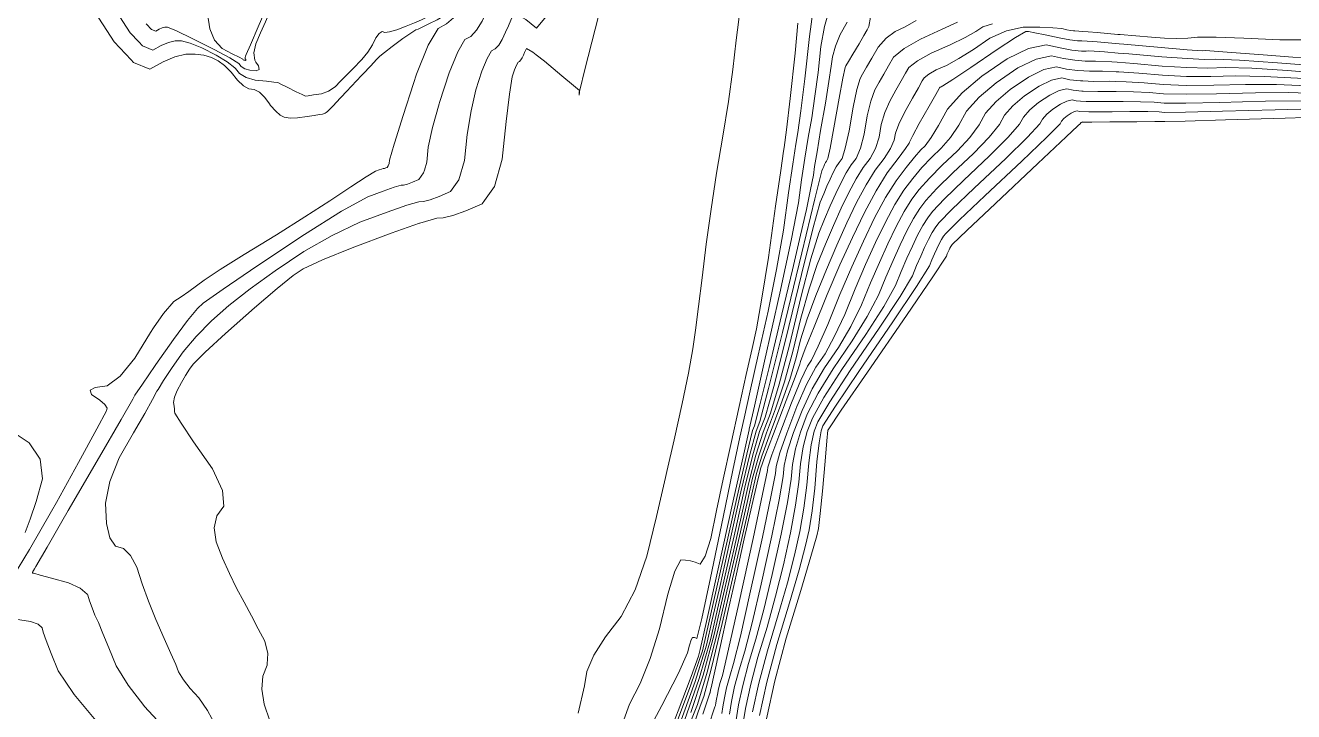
# Model space of a CAD drawing. Header units: inches. Extents: x 1337389 to 1347141, y 407035 to 414577.
# Drawn here: x 1343544 to 1344108, y 409695 to 410000 of the extents above; entities that cross this region are included whole.
import ezdxf

# ---------------------------------------------------------------- set-up
doc = ezdxf.new("R2010")
doc.units = ezdxf.units.IN
doc.header["$MEASUREMENT"] = 0
doc.layers.add('Topo', color=7, linetype='Continuous', lineweight=15, true_color=0x459900)

msp = doc.modelspace()

# ---------------------------------------------------------------- linework, layer by layer
at = {"layer": 'Topo'}
msp.add_line((1343605.793, 409872.1781, 760), (1343601.4049, 409865.82, 760), dxfattribs=at)
for points, elevation in [([(1343587.73, 410037.3641), (1343590.923, 410024.367), (1343584.658, 410020.3401), (1343582.5899, 410014.415), (1343584.7199, 410006.5941), (1343591.048, 409996.8759), (1343594.7919, 409992.8911)], 765), ([(1343771.458, 409987.118), (1343775.213, 409984.251), (1343782.9381, 409977.8121), (1343788.0881, 409973.4911), (1343790.665, 409971.2879), (1343790.6691, 409971.203), (1343790.644, 409970.8671), (1343790.592, 409970.2801), (1343790.5129, 409969.4419), (1343790.503, 409969.1669), (1343790.5631, 409969.4551), (1343790.6921, 409970.306), (1343790.787, 409970.9281), (1343790.846, 409971.3199), (1343790.8691, 409971.4821), (1343793.1548, 409980.548), (1343797.7019, 409998.5189), (1343804.51, 410025.3941)], 775), ([(1343829.5869, 409801.9921), (1343832.7979, 409816.0099), (1343836.3871, 409832.179), (1343839.16, 409845.7021), (1343841.1149, 409856.5759), (1343842.2541, 409864.804), (1343843.6201, 409875.2901), (1343845.214, 409888.035), (1343847.0349, 409903.0398), (1343849.192, 409918.54), (1343851.6858, 409934.5379), (1343854.5149, 409951.0309), (1343856.9139, 409966.392), (1343858.882, 409980.6199), (1343860.4199, 409993.7151), (1343862.291, 410008.6289), (1343863.705, 410019.3509)], 780), ([(1343695.3412, 410005.349), (1343688.2701, 410007.6551), (1343679.2981, 410010.567), (1343671.4371, 410013.102), (1343664.6861, 410015.2611), (1343659.4281, 410014.9511), (1343655.6631, 410012.1698), (1343653.3919, 410006.9201), (1343651.1659, 410001.8129), (1343648.9852, 409996.847), (1343646.849, 409992.0239), (1343645.985, 409987.982), (1343646.3921, 409984.72), (1343646.916, 409983.9458)], 770), ([(1343573.5089, 410008.9651), (1343573.7999, 410008.4059), (1343583.8668, 409992.946), (1343591.4811, 409984.843)], 760), ([(1343652.8919, 410011.114), (1343647.8872, 409999.5449), (1343644.4422, 409991.587), (1343642.5557, 409987.241), (1343642.2311, 409986.5069), (1343642.0999, 409985.8909), (1343642.1619, 409985.395), (1343642.4168, 409985.017), (1343642.447, 409984.7799), (1343642.251, 409984.6818), (1343641.8291, 409984.7249), (1343641.4941, 409984.8208), (1343641.247, 409984.971), (1343641.087, 409985.1739), (1343639.469, 409986.062), (1343636.3929, 409987.635), (1343631.8589, 409989.8941), (1343628.5171, 409993.601), (1343626.3659, 409998.7559), (1343625.408, 410005.3601)], 775), ([(1343693.2211, 409984.334), (1343693.9059, 409985.037), (1343696.5971, 409988.323), (1343698.709, 409991.5409), (1343700.2419, 409994.693), (1343701.6599, 409996.665), (1343702.9619, 409997.4581), (1343704.1501, 409997.0697), (1343706.3318, 409997.3369), (1343709.5072, 409998.259), (1343713.6749, 409999.836), (1343717.346, 410001.3328), (1343720.5189, 410002.7501), (1343723.1942, 410004.0879), (1343725.2171, 410005.5998), (1343726.589, 410007.288), (1343727.3091, 410009.1509), (1343728.469, 410010.285), (1343730.068, 410010.6889), (1343732.1071, 410010.3641), (1343734.556, 410011.5208), (1343735.326, 410012.2311)], 765), ([(1343698.558, 409982.9479), (1343701.218, 409985.7588), (1343701.9571, 409986.5161), (1343704.0409, 409988.1991), (1343707.4729, 409990.8079), (1343712.2508, 409994.3441), (1343715.7571, 409996.8219), (1343717.9899, 409998.242), (1343718.9499, 409998.605), (1343720.849, 409999.4769), (1343723.6879, 410000.8581), (1343727.467, 410002.747), (1343730.036, 410004.1351), (1343731.396, 410005.0229), (1343731.5451, 410005.4111), (1343731.787, 410005.6459), (1343732.1191, 410005.73), (1343732.5432, 410005.6629), (1343733.7191, 410006.7439), (1343735.649, 410008.975), (1343737.6131, 410011.449)], 760), ([(1343738.899, 410011.0079), (1343737.1629, 410007.131), (1343734.6618, 410003.609), (1343731.5862, 410000.867), (1343727.935, 409998.905), (1343723.5089, 409991.4778), (1343718.3071, 409978.5859), (1343716.952, 409974.4239)], 760), ([(1343723.6841, 409922.5919), (1343724.3359, 409922.7611), (1343728.3561, 409924.216), (1343733.3969, 409926.35), (1343737.154, 409931.654), (1343739.627, 409940.129), (1343740.817, 409951.7741), (1343742.4999, 409962.2692), (1343744.6761, 409971.6148), (1343747.3439, 409979.812), (1343749.6671, 409985.5679), (1343751.6439, 409988.8849), (1343753.2741, 409989.761), (1343754.848, 409991.4349), (1343756.3679, 409993.9061), (1343757.8308, 409997.1759), (1343759.123, 410000.0629), (1343760.244, 410002.5682), (1343761.1919, 410004.6901), (1343763.405, 410004.788), (1343766.8811, 410002.8609), (1343771.62, 409998.9108), (1343778.135, 410006.892), (1343780.503, 410012.58)], 770), ([(1343894.7231, 410008.4499), (1343892.994, 409995.34), (1343890.871, 409976.5322), (1343889.1551, 409962.2749), (1343887.846, 409952.5689), (1343886.944, 409947.414), (1343885.56, 409938.4811), (1343883.6958, 409925.7699), (1343881.35, 409909.282), (1343878.3142, 409891.7631), (1343874.5889, 409873.214), (1343870.1739, 409853.6349), (1343866.6071, 409837.7729), (1343863.8878, 409825.629), (1343862.017, 409817.2031), (1343858.901, 409802.5719), (1343854.54, 409781.7361), (1343848.9349, 409754.6951), (1343845.0349, 409736.7359), (1343842.8421, 409727.856), (1343842.3539, 409728.058), (1343841.87, 409728.197), (1343841.3901, 409728.273), (1343840.9119, 409728.2869), (1343840.315, 409727.141), (1343839.5991, 409724.8371), (1343838.763, 409721.3731), (1343834.677, 409712.464), (1343827.3421, 409698.108), (1343816.7581, 409678.306)], 790), ([(1343749.792, 410007.2811), (1343747.442, 410002.029), (1343744.981, 409998.025), (1343742.43, 409995.314), (1343739.789, 409993.8951), (1343736.5881, 409988.523), (1343732.826, 409979.1989), (1343728.503, 409965.9219), (1343728.3259, 409965.2909)], 765), ([(1343826.3091, 409674.3259), (1343834.6341, 409695.6469), (1343840.4119, 409710.851), (1343843.6439, 409719.9411), (1343844.329, 409722.9149), (1343847.125, 409735.4011), (1343852.0329, 409757.4009), (1343859.0511, 409788.9131), (1343863.7319, 409809.927), (1343866.079, 409820.449), (1343866.0999, 409820.5249), (1343866.13, 409820.6471), (1343866.1719, 409820.8209), (1343868.462, 409830.9689), (1343872.9999, 409851.091), (1343879.785, 409881.186), (1343884.791, 409904.6381), (1343888.0169, 409921.446), (1343889.4641, 409931.6099), (1343890.9339, 409941.2781), (1343892.4281, 409950.4511), (1343893.9461, 409959.127), (1343895.391, 409968.747), (1343896.763, 409979.312), (1343898.0619, 409990.82), (1343899.5961, 409999.7109), (1343901.3629, 410005.9829)], 795), ([(1343920.1311, 410003.896), (1343919.3979, 409999.7731), (1343918.56, 409998.242), (1343917.089, 409995.674), (1343914.9872, 409992.068), (1343912.2529, 409987.425), (1343910.3171, 409984.1291), (1343909.18, 409982.18), (1343908.8419, 409981.5771), (1343907.8421, 409976.785), (1343906.1811, 409967.8049), (1343903.8589, 409954.6359), (1343902.193, 409945.7011), (1343901.1851, 409941.0019), (1343900.834, 409940.537), (1343900.47, 409939.9551), (1343900.0929, 409939.2581), (1343899.702, 409938.445), (1343899.3011, 409937.5567), (1343898.8879, 409936.5951), (1343898.465, 409935.5581), (1343895.338, 409923.0818), (1343889.508, 409899.1668), (1343880.9751, 409863.811), (1343874.7461, 409838.8259), (1343870.8201, 409824.2122), (1343869.198, 409819.967), (1343866.4279, 409809.56), (1343862.5118, 409792.99), (1343857.449, 409770.257), (1343853.1999, 409751.3089), (1343849.7652, 409736.1482), (1343847.1429, 409724.773), (1343842.0731, 409708.679), (1343834.5541, 409687.8671)], 805), ([(1343640.339, 409981.9911), (1343639.3321, 409983.2669), (1343635.3331, 409985.7991), (1343628.3871, 409989.5299), (1343618.4929, 409994.459), (1343611.532, 409997.743), (1343607.5049, 409999.3809), (1343606.4109, 409999.373), (1343605.1809, 409999.087), (1343603.817, 409998.5209), (1343602.3171, 409997.6769), (1343600.4539, 409998.439), (1343598.228, 410000.807), (1343598.118, 410000.975)], 770), ([(1343807.9129, 409684.741), (1343812.8902, 409698.6632), (1343817.74, 409707.7381), (1343822.207, 409718.8971), (1343826.2899, 409732.1379), (1343829.9892, 409747.4621), (1343833.1589, 409757.6581), (1343835.8001, 409762.7271), (1343837.9121, 409762.6669), (1343840.0389, 409762.329), (1343842.1811, 409761.715), (1343844.3379, 409760.823), (1343846.63, 409764.3501), (1343849.0581, 409772.2961), (1343851.6211, 409784.6591), (1343854.5809, 409798.5401), (1343857.9399, 409813.9391), (1343861.696, 409830.855), (1343864.8651, 409845.08), (1343867.4471, 409856.615), (1343869.4411, 409865.4601), (1343871.853, 409878.961), (1343874.6821, 409897.1182), (1343877.9279, 409919.9311), (1343880.1869, 409935.6839), (1343881.4599, 409944.377), (1343881.745, 409946.0108), (1343882.6932, 409953.8091), (1343884.3039, 409967.772), (1343886.5759, 409987.9001), (1343887.79, 410001.1503)], 785), ([(1343831.694, 409684.3298), (1343840.276, 409707.2901), (1343845.3939, 409722.357), (1343847.0469, 409729.531), (1343850.163, 409743.3549), (1343854.741, 409763.8289), (1343860.782, 409790.9521), (1343865.0801, 409809.7429), (1343867.637, 409820.2039), (1343868.4511, 409822.3341), (1343870.903, 409831.6651), (1343874.9928, 409848.1959), (1343880.7198, 409871.928), (1343885.3927, 409891.5391), (1343889.012, 409907.0299), (1343891.575, 409918.4), (1343893.4661, 409927.26), (1343894.6849, 409933.6099), (1343895.232, 409937.4499), (1343896.3069, 409944.076), (1343897.9121, 409953.4881), (1343900.0461, 409965.6849), (1343901.627, 409975.2202), (1343902.6549, 409982.0909), (1343903.1302, 409986.3001), (1343904.4691, 409990.9722), (1343906.6711, 409996.105), (1343909.736, 410001.7011)], 800), ([(1343940.33, 410002.3231), (1343935.5399, 409999.5829), (1343931.016, 409997.5661), (1343927.0237, 409994.564), (1343923.564, 409990.5761), (1343920.6349, 409985.6019), (1343918.3031, 409981.6108), (1343916.5693, 409978.6029), (1343915.4309, 409976.5759), (1343914.0481, 409971.683), (1343912.4192, 409963.9221), (1343910.5449, 409953.2942), (1343908.8799, 409945.658), (1343907.4261, 409941.0159), (1343906.1802, 409939.3671), (1343904.8891, 409937.307), (1343903.5509, 409934.834), (1343902.1671, 409931.9509), (1343900.744, 409928.803), (1343899.2809, 409925.391), (1343897.779, 409921.715), (1343894.483, 409909.7551), (1343889.3911, 409889.509), (1343882.5061, 409860.978), (1343877.1049, 409839.838), (1343873.1891, 409826.0891), (1343870.7588, 409819.7302), (1343867.776, 409809.3768), (1343864.2429, 409795.0281), (1343860.157, 409776.684), (1343856.2371, 409759.2628), (1343852.4821, 409742.7649), (1343848.8931, 409727.1889), (1343843.8699, 409710.0689), (1343837.4131, 409691.405)], 810), ([(1343974.381, 410000.914), (1343970.056, 409999.5439), (1343966.9771, 409997.4509), (1343962.1199, 409994.8049), (1343955.487, 409991.608), (1343947.0769, 409987.8581), (1343940.9611, 409984.4941), (1343937.1379, 409981.5131), (1343935.6103, 409978.918), (1343933.6791, 409975.5628), (1343931.3459, 409971.4491), (1343928.61, 409966.576), (1343926.46, 409961.478), (1343924.896, 409956.1561), (1343923.9181, 409950.6091), (1343922.2552, 409945.5719), (1343919.906, 409941.045), (1343916.873, 409937.0279), (1343913.7272, 409932.0091), (1343910.4682, 409925.986), (1343907.0971, 409918.9621), (1343903.629, 409911.2941), (1343900.0671, 409902.9828), (1343896.4081, 409894.029), (1343892.772, 409883.1), (1343889.1579, 409870.1941), (1343885.5658, 409855.3118), (1343881.8229, 409841.8621), (1343877.9271, 409829.844), (1343873.8812, 409819.257), (1343870.473, 409809.0101), (1343867.7031, 409799.1049), (1343865.5732, 409789.5399), (1343862.311, 409775.171), (1343857.9179, 409755.9981), (1343852.3929, 409732.0218), (1343847.4639, 409712.8491), (1343843.1329, 409698.4801), (1343839.398, 409688.9141)], 820), ([(1343840.2728, 409694.9421), (1343845.6671, 409711.459), (1343850.643, 409729.6061), (1343855.2, 409749.3821), (1343859.274, 409767.2171), (1343862.8648, 409783.1121), (1343865.973, 409797.0658), (1343869.124, 409809.1932), (1343872.32, 409819.493), (1343875.5579, 409827.9662), (1343879.464, 409840.8501), (1343884.0362, 409858.145), (1343889.2749, 409879.8519), (1343893.6269, 409896.4269), (1343897.0939, 409907.8719), (1343899.6741, 409914.1869), (1343902.1871, 409920.048), (1343904.632, 409925.4561), (1343907.0101, 409930.4099), (1343909.3079, 409934.658), (1343911.5272, 409938.1979), (1343913.6661, 409941.0311), (1343915.568, 409945.615), (1343917.2312, 409951.951), (1343918.6581, 409960.039), (1343920.2539, 409966.5801), (1343922.0212, 409971.576), (1343923.957, 409975.026), (1343925.991, 409978.5871), (1343928.1222, 409982.2601), (1343930.3511, 409986.044), (1343935.0678, 409990.0078), (1343942.2741, 409994.151), (1343951.968, 409998.473), (1343958.824, 410001.6629)], 815), ([(1344016.892, 409997.349), (1344014.498, 409997.5532), (1344010.9791, 409997.8199), (1344010.271, 409997.815), (1344009.051, 409997.976), (1344007.3171, 409998.3039), (1344005.0719, 409998.799), (1344001.1033, 409999.1562), (1343995.411, 409999.377), (1343987.9969, 409999.461), (1343980.5918, 409997.8442), (1343973.1982, 409994.525), (1343965.8129, 409989.5048), (1343959.3713, 409985.4811), (1343953.8712, 409982.4528), (1343949.313, 409980.4211), (1343945.9981, 409978.597), (1343943.926, 409976.982), (1343943.0971, 409975.5749), (1343941.367, 409972.5379), (1343938.7341, 409967.8719), (1343935.1989, 409961.5749), (1343932.6661, 409956.3749), (1343931.134, 409952.273), (1343930.604, 409949.2671), (1343928.9421, 409945.529), (1343926.147, 409941.06), (1343922.219, 409935.8591), (1343918.146, 409929.3598), (1343913.9269, 409921.5619), (1343909.5611, 409912.4671), (1343905.072, 409902.539), (1343900.459, 409891.7789), (1343895.722, 409880.1859), (1343891.916, 409869.772), (1343889.0409, 409860.5369), (1343887.0961, 409852.48), (1343884.182, 409842.874), (1343880.2969, 409831.7211), (1343875.4418, 409819.0199), (1343871.8211, 409808.8271), (1343869.4341, 409801.143), (1343868.281, 409795.9679), (1343865.3481, 409783.1248), (1343860.6359, 409762.615), (1343854.143, 409734.4381), (1343849.262, 409714.2389), (1343845.9929, 409702.0169), (1343844.3359, 409697.774), (1343840.4811, 409686.661)], 825), ([(1344016.4269, 409993.1619), (1344014.0338, 409993.3311), (1344012.0729, 409993.3171), (1344008.692, 409993.7639), (1344003.8901, 409994.673), (1343997.668, 409996.0429), (1343993.1411, 409996.9609), (1343990.3072, 409997.4261), (1343989.1672, 409997.4388), (1343984.5109, 409994.799), (1343976.339, 409989.506), (1343964.6501, 409981.56), (1343956.6221, 409976.1583), (1343952.254, 409973.299), (1343951.5479, 409972.984), (1343951.0342, 409972.7011), (1343950.7132, 409972.4509), (1343950.585, 409972.2331), (1343949.0549, 409969.5139), (1343946.122, 409964.295), (1343941.7879, 409956.5749), (1343938.872, 409951.2731), (1343937.3719, 409948.3901), (1343937.29, 409947.9251), (1343935.6291, 409945.4861), (1343932.3871, 409941.075), (1343927.566, 409934.6888), (1343922.5651, 409926.7109), (1343917.3849, 409917.1382), (1343912.0262, 409905.9729), (1343906.5149, 409893.785), (1343900.852, 409880.5748), (1343895.037, 409866.343), (1343891.0609, 409856.4451), (1343888.9239, 409850.8788), (1343888.6267, 409849.6471), (1343886.5411, 409843.8858), (1343882.6659, 409833.5982), (1343877.003, 409818.783), (1343873.169, 409808.644), (1343871.1639, 409803.1809), (1343870.989, 409802.395), (1343869.737, 409796.942), (1343867.4061, 409786.821), (1343863.999, 409772.0329), (1343860.4879, 409756.53), (1343856.874, 409740.314), (1343853.1572, 409723.3829), (1343850.625, 409711.922), (1343849.28, 409705.9309), (1343849.121, 409705.4089), (1343848.9962, 409704.9399), (1343848.904, 409704.5239), (1343848.847, 409704.161), (1343848.7958, 409703.8839), (1343848.7539, 409703.692), (1343848.7181, 409703.586), (1343845.569, 409694.222)], 830), ([(1344031.115, 409996.1069), (1344029.973, 409996.203), (1344020.8299, 409997.0139), (1344016.892, 409997.349)], 825), ([(1343594.7919, 409992.8911), (1343596.4879, 409991.086), (1343601.042, 409989.2231), (1343604.7091, 409991.2879), (1343608.0451, 409992.6701), (1343611.051, 409993.3711), (1343613.725, 409993.3889), (1343617.6451, 409992.337), (1343622.8109, 409990.2131), (1343629.2229, 409987.0189), (1343634.1448, 409984.068), (1343637.5779, 409981.361), (1343637.857, 409981.0069)], 765), ([(1343848.0461, 409688.875), (1343850.9162, 409697.4079), (1343851.126, 409698.0369), (1343851.38, 409699.173), (1343851.6779, 409700.818), (1343852.0211, 409702.972), (1343852.564, 409705.4399), (1343853.3079, 409708.2249), (1343854.252, 409711.3241), (1343856.995, 409723.0172), (1343861.537, 409743.304), (1343867.8779, 409772.184), (1343872.145, 409791.9059), (1343874.3381, 409802.469), (1343874.4572, 409803.8729), (1343876.2739, 409809.353), (1343879.787, 409818.9091), (1343884.9971, 409832.54), (1343889.076, 409842.511), (1343892.0251, 409848.8191), (1343893.8439, 409851.4669), (1343896.863, 409857.6537), (1343901.0838, 409867.3819), (1343906.505, 409880.6509), (1343911.7859, 409892.9692), (1343916.926, 409904.3371), (1343921.9259, 409914.754), (1343926.7588, 409923.686), (1343931.426, 409931.1311), (1343935.925, 409937.0899), (1343939.5819, 409941.6801), (1343942.3949, 409944.901), (1343944.3651, 409946.752), (1343947.019, 409950.373), (1343950.355, 409955.7641), (1343954.375, 409962.9241), (1343960.7859, 409970.233), (1343969.588, 409977.6931), (1343980.781, 409985.3019), (1343990.3199, 409989.9182), (1343998.2039, 409991.5401), (1344004.4329, 409990.168), (1344009.6572, 409989.2609), (1344013.876, 409988.819), (1344015.9461, 409988.8329)], 835), ([(1344030.6801, 409992.0319), (1344020.8949, 409992.847), (1344016.4269, 409993.1619)], 830), ([(1344149.9079, 409982.798), (1344149.6909, 409982.7948), (1344149.2978, 409982.7938), (1344149.078, 409982.8), (1344149.0299, 409982.8142), (1344148.9919, 409982.8231), (1344148.9566, 409982.8274), (1344140.2181, 409983.5181), (1344122.774, 409984.8999), (1344096.6169, 409986.973), (1344078.68, 409988.3402), (1344068.9651, 409989.0012), (1344067.4711, 409988.9571), (1344060.9221, 409989.42), (1344049.3171, 409990.39), (1344032.6559, 409991.8671), (1344030.6801, 409992.0319)], 830), ([(1344114.55, 409993.7341), (1344102.0851, 409993.7663), (1344085.9999, 409994.533), (1344073.8089, 409994.9181), (1344065.5099, 409994.9228), (1344061.1031, 409994.5472), (1344056.2119, 409994.4319), (1344050.837, 409994.5781), (1344044.9759, 409994.9851), (1344038.0219, 409995.5271), (1344031.115, 409996.1069)], 825), ([(1343591.4811, 409984.843), (1343592.5229, 409983.7339), (1343599.7681, 409980.7698), (1343605.6021, 409984.054), (1343610.909, 409986.254), (1343615.6899, 409987.368), (1343619.9449, 409987.3971), (1343623.7581, 409986.9311), (1343627.1292, 409985.968), (1343630.059, 409984.5081), (1343632.9569, 409982.3369), (1343635.292, 409979.9899)], 760), ([(1343756.9942, 409946.3971), (1343758.1251, 409957.4691), (1343759.6028, 409969.657), (1343760.8489, 409977.3091), (1343761.8628, 409980.4252), (1343762.7461, 409982.6138), (1343763.498, 409983.874), (1343764.1171, 409984.2071), (1343764.716, 409984.844), (1343765.2941, 409985.7839), (1343765.8501, 409987.027), (1343766.3411, 409988.124), (1343766.7671, 409989.0768), (1343767.1281, 409989.883), (1343769.9431, 409988.2751), (1343771.458, 409987.118)], 775), ([(1343853.963, 409694.4629), (1343854.5101, 409697.4761), (1343855.1369, 409701.4199), (1343856.132, 409705.9409), (1343857.4941, 409711.0409), (1343859.223, 409716.718), (1343862.2221, 409728.9069), (1343866.4892, 409747.6101), (1343872.0251, 409772.826), (1343875.804, 409790.6749), (1343877.8259, 409801.1562), (1343878.0911, 409804.2711), (1343879.7609, 409810.255), (1343882.837, 409819.1091), (1343887.317, 409830.833), (1343891.6501, 409840.6079), (1343895.8359, 409848.434), (1343899.8741, 409854.3121), (1343904.1338, 409862.0689), (1343908.617, 409871.706), (1343913.323, 409883.2229), (1343917.9059, 409893.9141), (1343922.368, 409903.7811), (1343926.708, 409912.8229), (1343930.902, 409920.5759), (1343934.9529, 409927.0381), (1343938.858, 409932.21), (1343942.922, 409937.0311), (1343947.146, 409941.5001), (1343951.5269, 409945.618), (1343955.5999, 409950.4149), (1343959.3651, 409955.8911), (1343962.82, 409962.0469), (1343968.332, 409968.3309), (1343975.8989, 409974.744), (1343985.5218, 409981.286), (1343993.7228, 409985.254), (1344000.501, 409986.6479), (1344005.856, 409985.4692), (1344010.9151, 409984.6929), (1344015.447, 409984.3392)], 840), ([(1344015.9461, 409988.8329), (1344017.0901, 409988.8412), (1344024.102, 409988.425), (1344030.2431, 409987.9389)], 835), ([(1344030.2431, 409987.9389), (1344034.9141, 409987.569), (1344049.524, 409986.2729), (1344060.809, 409985.455), (1344068.7701, 409985.115), (1344073.406, 409985.253), (1344084.159, 409984.737), (1344101.0291, 409983.569), (1344124.0159, 409981.7471), (1344139.5259, 409980.535), (1344147.5569, 409979.9321), (1344148.1111, 409979.9379), (1344149.022, 409979.7879), (1344149.572, 409979.655)], 835), ([(1343635.292, 409979.9899), (1343635.8239, 409979.4549), (1343638.6591, 409975.8619), (1343641.3161, 409973.3879), (1343643.795, 409972.0349), (1343646.0953, 409971.8019), (1343648.467, 409970.491), (1343650.9109, 409968.102), (1343652.93, 409965.319)], 760), ([(1343637.857, 409981.0069), (1343639.5221, 409978.898), (1343642.4959, 409977.086), (1343646.5001, 409975.9248), (1343651.5351, 409975.4149), (1343654.905, 409975.0561), (1343656.6111, 409974.8477), (1343656.6531, 409974.7902), (1343658.026, 409974.0909), (1343660.7319, 409972.749), (1343664.769, 409970.7659), (1343667.4828, 409969.447), (1343668.8752, 409968.7919), (1343668.9439, 409968.802), (1343670.161, 409968.984), (1343672.5271, 409969.339), (1343676.04, 409969.8651), (1343679.214, 409971.0602), (1343682.048, 409972.922), (1343684.5419, 409975.451), (1343685.408, 409976.3299)], 765), ([(1343646.916, 409983.9458), (1343648.071, 409982.2398), (1343648.266, 409980.6801), (1343646.9781, 409980.0401), (1343644.207, 409980.3198), (1343642.0091, 409980.952), (1343640.384, 409981.934), (1343640.339, 409981.9911)], 770), ([(1343681.461, 409964.7982), (1343682.4371, 409965.826), (1343687.181, 409970.8561), (1343693.8309, 409977.929), (1343698.5101, 409982.8971), (1343698.558, 409982.9479)], 760), ([(1343685.408, 409976.3299), (1343686.2421, 409977.176), (1343687.147, 409978.097), (1343687.256, 409978.2139), (1343688.42, 409979.4101), (1343690.6361, 409981.6842), (1343693.2211, 409984.334)], 765), ([(1343857.342, 409694.1339), (1343858.2542, 409699.868), (1343859.6999, 409706.4419), (1343861.6798, 409713.8571), (1343864.1951, 409722.1109), (1343867.4491, 409734.7981), (1343871.4408, 409751.9169), (1343876.173, 409773.468), (1343879.464, 409789.444), (1343881.3151, 409799.844), (1343881.725, 409804.6689), (1343883.2488, 409811.1579), (1343885.887, 409819.3101), (1343889.6378, 409829.1251), (1343894.2249, 409838.7051), (1343899.647, 409848.0491), (1343905.9039, 409857.157), (1343911.4051, 409866.4849), (1343916.151, 409876.0309), (1343920.14, 409885.795), (1343924.0269, 409894.86), (1343927.8091, 409903.2261), (1343931.4891, 409910.8929), (1343935.0459, 409917.4652), (1343938.4798, 409922.9439), (1343941.791, 409927.3299), (1343946.263, 409932.3811), (1343951.896, 409938.0992), (1343958.6891, 409944.4842), (1343964.1821, 409950.457), (1343968.374, 409956.019), (1343971.2659, 409961.17), (1343975.8778, 409966.429), (1343982.2111, 409971.7952), (1343990.2641, 409977.2688), (1343997.1259, 409980.59), (1344002.798, 409981.7571), (1344007.2791, 409980.7698), (1344012.1731, 409980.1251), (1344014.9609, 409979.9661)], 845), ([(1344014.9609, 409979.9661), (1344017.4798, 409979.8229), (1344023.201, 409979.8629), (1344029.355, 409979.6251)], 845), ([(1344015.447, 409984.3392), (1344015.6779, 409984.321), (1344020.1449, 409984.3519), (1344027.31, 409984.002), (1344029.803, 409983.8172)], 840), ([(1344029.803, 409983.8172), (1344037.1719, 409983.2701), (1344049.7313, 409982.1569), (1344060.6971, 409981.4911), (1344070.069, 409981.274), (1344077.8459, 409981.5038), (1344089.6371, 409981.1349), (1344105.441, 409980.1651), (1344125.2581, 409978.594), (1344138.833, 409977.552), (1344146.166, 409977.037), (1344147.258, 409977.049), (1344149.0519, 409976.7531), (1344149.256, 409976.7039)], 840), ([(1343716.952, 409974.4239), (1343712.3299, 409960.2289), (1343708.4358, 409947.9431)], 760), ([(1343860.173, 409690.791), (1343861.37, 409698.3159), (1343863.2681, 409706.9428), (1343865.8669, 409716.6729), (1343869.1661, 409727.505), (1343872.675, 409740.688), (1343876.393, 409756.2229), (1343880.321, 409774.1091), (1343883.124, 409788.2121), (1343884.8031, 409798.5321), (1343885.3591, 409805.068), (1343886.7371, 409812.0601), (1343888.936, 409819.5099), (1343891.9591, 409827.4169), (1343896.799, 409836.8019), (1343903.457, 409847.664), (1343911.9339, 409860.0029), (1343918.6759, 409870.9), (1343923.6839, 409880.355), (1343926.9582, 409888.3669), (1343930.147, 409895.8062), (1343933.251, 409902.6711), (1343936.2702, 409908.962), (1343939.189, 409914.355), (1343942.007, 409918.851), (1343944.724, 409922.45), (1343949.6043, 409927.7323), (1343956.6459, 409934.6989), (1343965.8509, 409943.3489), (1343972.7639, 409950.499), (1343977.3839, 409956.146), (1343979.712, 409960.293), (1343983.425, 409964.526), (1343988.522, 409968.8459), (1343995.0049, 409973.253), (1344000.529, 409975.926), (1344005.0939, 409976.8649), (1344008.702, 409976.0711), (1344013.4311, 409975.5581), (1344014.4673, 409975.5171)], 850), ([(1344014.4673, 409975.5171), (1344019.2829, 409975.3251), (1344026.2558, 409975.3739), (1344028.893, 409975.297)], 850), ([(1344028.893, 409975.297), (1344033.7249, 409975.1569), (1344041.6883, 409974.6731), (1344050.1461, 409973.9229), (1344060.4718, 409973.5619), (1344072.6661, 409973.5898), (1344086.7279, 409974.008), (1344100.594, 409973.9298), (1344114.2652, 409973.3568), (1344127.742, 409972.2889), (1344137.448, 409971.5848), (1344143.384, 409971.2459), (1344145.5501, 409971.271), (1344148.621, 409970.7639)], 850), ([(1344029.355, 409979.6251), (1344030.5169, 409979.58), (1344039.4299, 409978.972), (1344049.939, 409978.04), (1344060.584, 409977.5269), (1344071.367, 409977.432), (1344082.287, 409977.7561), (1344095.116, 409977.5321), (1344109.853, 409976.761), (1344126.5002, 409975.4421), (1344138.1399, 409974.5691), (1344144.7749, 409974.1411), (1344146.4041, 409974.1602), (1344148.9391, 409973.7409)], 845), ([(1343863.0047, 409687.449), (1343864.4861, 409696.764), (1343866.8359, 409707.4441), (1343870.0531, 409719.4889), (1343874.1381, 409732.8979), (1343877.9022, 409746.5781), (1343881.346, 409760.5291), (1343884.468, 409774.7509), (1343886.784, 409786.981), (1343888.2921, 409797.2201), (1343888.993, 409805.466), (1343890.2239, 409812.963), (1343891.986, 409819.7108), (1343894.2789, 409825.709), (1343899.3731, 409834.8991), (1343907.2681, 409847.2779), (1343917.964, 409862.8478), (1343925.9469, 409875.3152), (1343931.2179, 409884.679), (1343933.7758, 409890.9391), (1343936.267, 409896.7521), (1343938.6932, 409902.1151), (1343941.0519, 409907.0309), (1343943.3321, 409911.2449), (1343945.5339, 409914.758), (1343947.6569, 409917.57), (1343952.9449, 409923.083), (1343961.3969, 409931.2978), (1343973.013, 409942.2151), (1343981.3461, 409950.5399), (1343986.3941, 409956.274), (1343988.158, 409959.416), (1343990.9709, 409962.6239), (1343994.8339, 409965.8971), (1343999.7461, 409969.2361), (1344003.9318, 409971.2621), (1344007.391, 409971.974), (1344010.125, 409971.3719), (1344013.9709, 409971.0499)], 855), ([(1344013.9709, 409971.0499), (1344014.6891, 409970.99), (1344021.085, 409970.828), (1344028.4212, 409970.8789)], 855), ([(1344028.4212, 409970.8789), (1344029.3119, 409970.885), (1344036.9323, 409970.734), (1344043.9458, 409970.375), (1344050.3528, 409969.807), (1344060.3599, 409969.5981), (1344073.965, 409969.7488), (1344091.168, 409970.2591), (1344106.0731, 409970.327), (1344118.678, 409969.953), (1344128.9831, 409969.136), (1344136.7549, 409968.602), (1344141.9929, 409968.351), (1344144.6972, 409968.382), (1344149.143, 409967.6479), (1344155.331, 409966.1501), (1344163.2609, 409963.886), (1344172.664, 409962.4401), (1344183.542, 409961.8111), (1344185.1032, 409961.8349)], 855), ([(1343652.93, 409965.319), (1343653.4259, 409964.635), (1343655.692, 409962.034), (1343657.7113, 409960.299), (1343659.48, 409959.429), (1343662.0531, 409959.0491), (1343665.4301, 409959.1579), (1343669.6099, 409959.756), (1343672.8341, 409960.22), (1343675.104, 409960.5511), (1343676.4178, 409960.7478), (1343677.6051, 409961.195), (1343678.0741, 409961.5031)], 760), ([(1343678.0741, 409961.5031), (1343678.665, 409961.891), (1343679.5981, 409962.8369), (1343681.461, 409964.7982)], 760), ([(1343728.3259, 409965.2909), (1343725.3969, 409954.8819), (1343723.5089, 409946.0789), (1343722.838, 409939.512), (1343721.773, 409935.8649)], 765), ([(1343867.603, 409695.2129), (1343870.4041, 409707.9452), (1343874.239, 409722.3049), (1343879.1101, 409738.2921), (1343883.1291, 409752.4681), (1343886.2982, 409764.836), (1343888.616, 409775.393), (1343890.443, 409785.7499), (1343891.7801, 409795.9069), (1343892.6259, 409805.8641), (1343893.7118, 409813.8651), (1343895.0358, 409819.9111), (1343896.6, 409824.002), (1343901.9468, 409832.9959), (1343911.0778, 409846.893), (1343923.9944, 409865.694), (1343933.218, 409879.7312), (1343938.751, 409889.0029), (1343940.5928, 409893.5122), (1343942.388, 409897.6969), (1343944.134, 409901.5599), (1343945.833, 409905.0998), (1343947.4759, 409908.135), (1343949.0612, 409910.6653), (1343950.5901, 409912.689), (1343956.2859, 409918.434), (1343966.1471, 409927.8979), (1343980.1752, 409941.081), (1343989.9269, 409950.5817), (1343995.4031, 409956.4022), (1343996.6029, 409958.539), (1343998.517, 409960.721), (1344001.1451, 409962.9482), (1344004.4869, 409965.2199), (1344007.3349, 409966.5981), (1344009.688, 409967.082), (1344011.5479, 409966.6731), (1344013.4731, 409966.5629)], 860), ([(1344013.4731, 409966.5629), (1344015.9471, 409966.4219), (1344022.8869, 409966.3299), (1344027.939, 409966.3651)], 860), ([(1344027.457, 409961.851), (1344035.423, 409961.907), (1344043.3469, 409961.8889), (1344048.4621, 409961.7781), (1344050.7678, 409961.5741), (1344060.135, 409961.6691), (1344076.5619, 409962.066), (1344100.0489, 409962.7619), (1344117.03, 409963.1221), (1344127.502, 409963.1454), (1344131.467, 409962.8309), (1344135.37, 409962.6359), (1344139.2109, 409962.56), (1344142.99, 409962.6039), (1344149.203, 409961.5779), (1344157.8508, 409959.484), (1344168.9339, 409956.3209), (1344177.9141, 409954.2361), (1344184.686, 409953.2451)], 865), ([(1344027.939, 409966.3651), (1344032.3671, 409966.3962), (1344040.139, 409966.3121), (1344046.2037, 409966.0761), (1344050.5611, 409965.69), (1344060.2471, 409965.6337), (1344075.2629, 409965.907), (1344095.6091, 409966.5109), (1344111.551, 409966.7249), (1344123.0899, 409966.5489), (1344130.2249, 409965.9838), (1344136.062, 409965.619), (1344140.6022, 409965.4551), (1344143.8431, 409965.4929), (1344149.1729, 409964.6131), (1344156.5912, 409962.8169), (1344166.0969, 409960.1031), (1344175.2892, 409958.338), (1344184.1659, 409957.5213), (1344184.8939, 409957.532)], 860), ([(1343870.719, 409693.6612), (1343873.972, 409708.4462), (1343878.4261, 409725.1209), (1343884.0809, 409743.685), (1343888.3561, 409758.359), (1343891.25, 409769.1419), (1343892.763, 409776.035), (1343894.103, 409784.519), (1343895.2692, 409794.595), (1343896.2601, 409806.2619), (1343897.1999, 409814.7681), (1343898.0858, 409820.1121), (1343898.9199, 409822.2938), (1343904.5209, 409831.0929), (1343914.8889, 409846.5079), (1343930.024, 409868.5388), (1343940.489, 409884.1461), (1343946.2851, 409893.327), (1343947.411, 409896.0841), (1343948.508, 409898.6432), (1343949.5759, 409901.0049), (1343950.6151, 409903.169), (1343951.6193, 409905.0249), (1343952.5883, 409906.5709), (1343953.5229, 409907.8089), (1343959.6259, 409913.785), (1343970.8979, 409924.497), (1343987.337, 409939.947), (1343998.509, 409950.6238), (1344004.4129, 409956.529), (1344005.0491, 409957.6621), (1344006.0639, 409958.819), (1344007.4571, 409959.9989), (1344009.228, 409961.2041), (1344010.738, 409961.9339), (1344011.9849, 409962.191), (1344012.9641, 409961.9759)], 865), ([(1344012.2501, 409955.5469), (1344013.4232, 409956.6571), (1344013.495, 409956.7851), (1344013.6099, 409956.9169), (1344013.768, 409957.05), (1344013.9689, 409957.187), (1344014.1399, 409957.2699), (1344014.2822, 409957.2992), (1344014.3942, 409957.2741), (1344018.464, 409957.2861), (1344026.4918, 409957.3338), (1344026.975, 409957.337)], 870), ([(1344012.9641, 409961.9759), (1344017.206, 409961.8542), (1344024.6899, 409961.8321), (1344027.457, 409961.851)], 865), ([(1344026.975, 409957.337), (1344038.4781, 409957.4179), (1344046.5541, 409957.4671), (1344050.7201, 409957.4801), (1344050.975, 409957.457), (1344060.022, 409957.7051), (1344077.8601, 409958.2241), (1344104.49, 409959.0141), (1344122.5081, 409959.5199), (1344131.9141, 409959.7411), (1344132.7092, 409959.6781), (1344134.6771, 409959.653), (1344137.8199, 409959.665), (1344142.1361, 409959.7139), (1344149.233, 409958.5429), (1344159.1109, 409956.151), (1344171.7708, 409952.538), (1344178.8559, 409950.5949)], 870), ([(1343873.8361, 409692.1089), (1343877.54, 409708.9472), (1343882.6119, 409727.937), (1343889.0529, 409749.0779), (1343893.5832, 409764.249), (1343896.202, 409773.4481), (1343896.9111, 409776.6771), (1343897.763, 409783.288), (1343898.7571, 409793.283), (1343899.894, 409806.6601), (1343900.6872, 409815.6699), (1343901.1358, 409820.3119), (1343901.241, 409820.5859), (1343907.095, 409829.1901), (1343918.7, 409846.1218), (1343936.054, 409871.385), (1343947.7601, 409888.5608), (1343953.8182, 409897.6524), (1343954.229, 409898.6559), (1343954.6291, 409899.589), (1343955.018, 409900.4489), (1343955.3962, 409901.2379), (1343955.7619, 409901.9139), (1343956.116, 409902.4779), (1343956.456, 409902.929), (1343962.967, 409909.135), (1343975.6481, 409921.0961), (1343994.4991, 409938.8119), (1344007.091, 409950.6661), (1344012.2501, 409955.5469)], 870), ([(1343708.4358, 409947.9431), (1343708.2939, 409947.4951), (1343706.2, 409940.3839), (1343706.0479, 409938.8963), (1343705.732, 409937.8128), (1343705.2522, 409937.135), (1343704.6078, 409936.8622), (1343704.0939, 409936.676), (1343703.711, 409936.577), (1343703.459, 409936.5649), (1343702.773, 409936.3639), (1343701.6551, 409935.9741), (1343700.104, 409935.3949), (1343695.9301, 409932.914), (1343689.1341, 409928.5322), (1343679.715, 409922.2471), (1343668.6589, 409915.131), (1343655.966, 409907.185), (1343641.6371, 409898.4092), (1343630.9429, 409891.697), (1343623.8871, 409887.0492), (1343620.468, 409884.466), (1343617.0729, 409882.009), (1343613.7039, 409879.679), (1343610.3611, 409877.4759), (1343605.793, 409872.1781)], 760), ([(1343748.4479, 409922.34), (1343752.8651, 409928.5748), (1343756.4169, 409940.7459), (1343756.9942, 409946.3971)], 775), ([(1343721.773, 409935.8649), (1343721.4431, 409934.7341), (1343719.325, 409931.7427), (1343716.482, 409930.5389), (1343714.2149, 409929.719), (1343712.5251, 409929.2809), (1343711.411, 409929.2269), (1343708.3861, 409928.3392), (1343703.4501, 409926.618), (1343696.6038, 409924.0649), (1343684.9641, 409917.6412), (1343668.5309, 409907.3462), (1343647.3039, 409893.1821), (1343632.292, 409882.9749), (1343623.4939, 409876.7259), (1343620.9119, 409874.434), (1343616.4868, 409869.07), (1343610.2201, 409860.6319), (1343602.4151, 409849.5541)], 765), ([(1343603.3821, 409838.4679), (1343605.831, 409842.445), (1343609.7228, 409848.271), (1343614.569, 409855.149), (1343620.378, 409862.0231), (1343627.1511, 409868.892), (1343634.8881, 409875.7579), (1343644.3059, 409883.1771), (1343655.404, 409891.1499), (1343668.184, 409899.678), (1343680.7501, 409906.873), (1343693.1038, 409912.7341), (1343705.2449, 409917.2632), (1343713.9981, 409920.314), (1343719.3621, 409921.8879), (1343721.3389, 409921.9848), (1343723.6841, 409922.5919)], 770), ([(1343719.7508, 409912.3299), (1343727.3139, 409914.5499), (1343730.1519, 409914.6889), (1343734.4569, 409915.8041), (1343740.2299, 409917.8932), (1343747.469, 409920.958), (1343748.4479, 409922.34)], 775), ([(1343651.9098, 409716.4541), (1343652.172, 409721.1848), (1343650.8611, 409726.5488), (1343647.9491, 409732.099), (1343644.8839, 409737.877), (1343641.666, 409743.8838), (1343638.294, 409750.1191), (1343635.0853, 409756.6671), (1343632.0389, 409763.528), (1343629.155, 409770.6999), (1343628.298, 409776.9489), (1343629.4651, 409782.2729), (1343632.658, 409786.673), (1343632.0049, 409793.6291), (1343627.507, 409803.1399), (1343619.1628, 409815.207), (1343613.5879, 409823.483), (1343610.784, 409827.9699), (1343610.749, 409828.666), (1343610.6471, 409829.6898), (1343610.4792, 409831.0429), (1343610.2452, 409832.7241), (1343610.7259, 409835.0419), (1343611.9251, 409837.996), (1343613.8391, 409841.5861), (1343615.6429, 409844.728), (1343617.3361, 409847.4211), (1343618.9179, 409849.6659), (1343624.2691, 409854.9759), (1343633.3912, 409863.35), (1343646.2819, 409874.7891), (1343656.32, 409883.3791), (1343663.5049, 409889.1186), (1343667.8369, 409892.0091), (1343676.5371, 409896.1041), (1343689.6052, 409901.404), (1343707.0401, 409907.9069), (1343719.6101, 409912.2889), (1343719.7508, 409912.3299)], 775), ([(1343601.4049, 409865.82), (1343600.002, 409863.7879), (1343592.9868, 409852.3041), (1343586.5549, 409844.4069), (1343580.705, 409840.098), (1343575.4381, 409839.376), (1343573.138, 409838.0799), (1343573.8051, 409836.2111), (1343577.4381, 409833.7671), (1343579.7491, 409831.7439), (1343580.7371, 409830.1401), (1343580.4019, 409828.9571), (1343576.1769, 409820.933), (1343568.061, 409806.0699), (1343558.173, 409788.1929)], 760), ([(1343602.4151, 409849.5541), (1343602.1099, 409849.121), (1343596.396, 409840.8721), (1343593.0791, 409835.8829), (1343592.157, 409834.156), (1343586.915, 409825.04), (1343577.3509, 409808.535), (1343563.466, 409784.6419), (1343560.664, 409779.8151)], 765), ([(1343629.262, 409688.69), (1343625.4039, 409695.7968), (1343621.546, 409701.435), (1343617.6902, 409705.6041), (1343614.6821, 409709.4581), (1343612.5238, 409712.9961), (1343611.2142, 409716.218), (1343609.092, 409721.168), (1343606.1571, 409727.845), (1343602.4089, 409736.2501), (1343599.1141, 409744.3209), (1343596.272, 409752.0591), (1343593.8812, 409759.4631), (1343591.1119, 409764.7269), (1343587.9621, 409767.8519), (1343584.4319, 409768.838), (1343581.932, 409772.507), (1343580.46, 409778.8609), (1343580.0181, 409787.899), (1343581.8729, 409797.623), (1343586.025, 409808.034), (1343592.4741, 409819.132), (1343597.4348, 409827.771), (1343600.9081, 409833.9509), (1343602.892, 409837.6722), (1343603.3821, 409838.4679)], 770), ([(1343537.1671, 409820.6881), (1343546.007, 409814.744), (1343550.9529, 409807.4339), (1343552.0051, 409798.7591), (1343549.162, 409788.718), (1343546.581, 409780.7851), (1343544.2619, 409774.959)], 755), ([(1343790.1491, 409694.6889), (1343792.9222, 409706.7729), (1343794.055, 409713.132), (1343797.1572, 409720.379), (1343802.231, 409728.5119), (1343809.2749, 409737.532), (1343815.404, 409749.466), (1343820.6159, 409764.3141), (1343824.9119, 409782.0771), (1343828.9731, 409799.309), (1343829.5869, 409801.9921)], 780), ([(1343558.173, 409788.1929), (1343556.0548, 409784.365), (1343546.2441, 409767.2901), (1343538.629, 409754.844), (1343533.2091, 409747.0271), (1343530.6381, 409741.5579), (1343530.915, 409738.4371), (1343534.0421, 409737.6639), (1343537.717, 409736.8848), (1343541.9409, 409736.1021), (1343546.7131, 409735.3131), (1343550.0401, 409734.145), (1343551.9209, 409732.5968), (1343552.356, 409730.6711), (1343553.6791, 409726.8451), (1343555.8899, 409721.1199), (1343558.9891, 409713.4969), (1343565.8391, 409703.334)], 760), ([(1343560.664, 409779.8151), (1343554.0282, 409768.3849), (1343549.037, 409759.766), (1343548.4941, 409758.7839), (1343548.067, 409758.0369), (1343547.7581, 409757.5241), (1343547.566, 409757.2469), (1343547.5721, 409757.0291), (1343547.7771, 409756.869), (1343548.182, 409756.769), (1343550.9409, 409756.008), (1343556.0548, 409754.5838), (1343563.5241, 409752.4981), (1343568.8209, 409750.1239), (1343571.8541, 409747.5409)], 765), ([(1343571.8541, 409747.5409), (1343571.9449, 409747.4631), (1343572.0871, 409747.025)], 765), ([(1343572.0871, 409747.025), (1343572.8971, 409744.515), (1343574.0291, 409741.4329), (1343575.341, 409738.2189), (1343576.834, 409734.8719), (1343578.899, 409730.0069), (1343581.538, 409723.624), (1343584.749, 409715.7239), (1343590.0423, 409707.0498), (1343597.0261, 409698.1009)], 765), ([(1343673.601, 409649.8339), (1343671.4781, 409653.6931), (1343667.4381, 409661.2829), (1343661.4809, 409672.6031), (1343656.6851, 409682.605), (1343653.0519, 409691.289), (1343650.581, 409698.6549), (1343649.563, 409705.23), (1343649.9971, 409711.014), (1343651.885, 409716.0061), (1343651.9098, 409716.4541)], 775), ([(1343565.8391, 409703.334), (1343566.0721, 409702.989), (1343577.141, 409689.5981), (1343592.1952, 409673.3219), (1343602.5379, 409661.789), (1343608.1689, 409654.9989), (1343609.091, 409652.952), (1343612.343, 409649.0799), (1343617.927, 409643.3819), (1343623.3731, 409638.2053)], 760), ([(1343597.0261, 409698.1009), (1343597.416, 409697.6009), (1343606.8712, 409687.378), (1343612.3509, 409680.7521)], 765)]:
    msp.add_lwpolyline(points, dxfattribs=dict(at, elevation=elevation))

doc.saveas('drawing.dxf')
